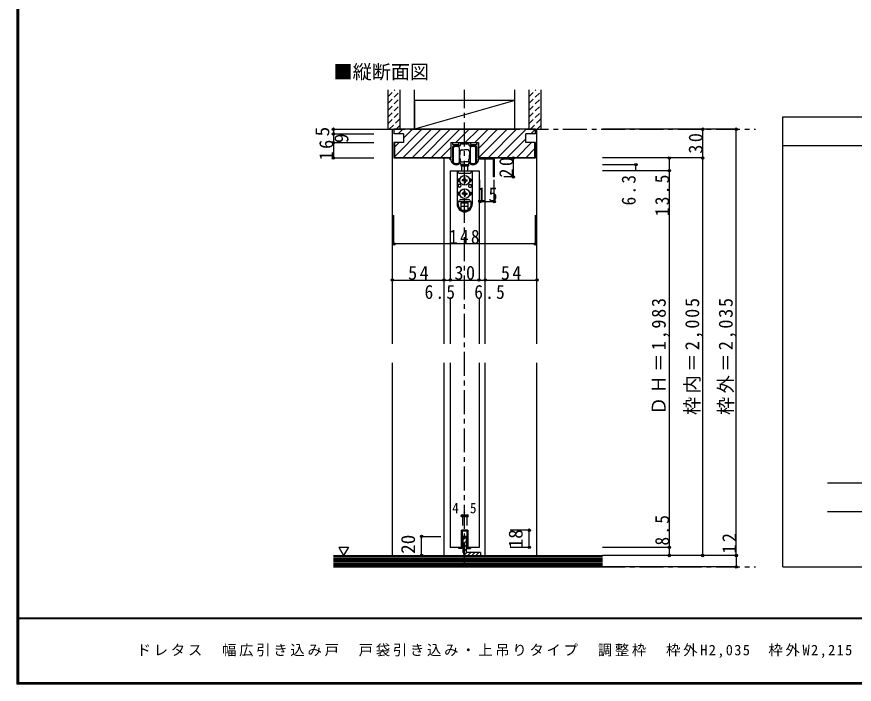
# Model space of a CAD drawing. Units: millimetres at full size, sheet at 1:5. Extents: x -973 to 977, y -718 to 696.
# Drawn here: x -973 to -98, y -701 to -2 of the extents above; entities that cross this region are included whole.
import ezdxf
from ezdxf.enums import TextEntityAlignment as Align

# ---------------------------------------------------------------- set-up
doc = ezdxf.new("R2010")
doc.units = ezdxf.units.MM
doc.header["$LTSCALE"] = 5
doc.header["$PDMODE"] = 32
doc.header["$PDSIZE"] = 2.5
doc.linetypes.add('CHAIN1', pattern=[8, 5, -1, 1, -1])
doc.linetypes.add('DASHED1', pattern=[1.8, 1.2, -0.6])
for name, color, linetype in [('0-1_通り芯', 4, 'CHAIN1'), ('0-2_柱', 3, 'Continuous'), ('0-3_仕上げ', 2, 'Continuous'), ('0-4_枠', 3, 'Continuous'), ('0-6_扉', 2, 'Continuous'), ('0-7_金物', 7, 'Continuous'), ('0-A_文字', 7, 'Continuous'), ('0-B_寸法', 7, 'Continuous'), ('0-C_ハッチ', 4, 'DASHED1'), ('1-3_仕上げ', 2, 'Continuous'), ('F-1_枠', 6, 'Continuous'), ('F-A_文字', 7, 'Continuous')]:
    doc.layers.add(name, color=color, linetype=linetype)
doc.styles.add('ＭＳ ゴシック', font='')
doc.styles.get('ＭＳ ゴシック').set_extended_font_data('MS Gothic')

msp = doc.modelspace()

# ---------------------------------------------------------------- linework, layer by layer
at = {"layer": '0-1_通り芯'}
for p, q in [((-505.02, -578.141), (-505.02, -79.141)), ((-642.203, -120.141), (-201.02, -120.141)), ((-642.203, -578.141), (-201.02, -578.141))]:
    msp.add_line(p, q, dxfattribs=at)
at = {"layer": '0-2_柱', "color": 7}
for p, q in [((-557.52, -120.141), (-557.52, -79.141)), ((-452.52, -120.141), (-452.52, -79.141)), ((-452.52, -90.141), (-557.52, -120.141))]:
    msp.add_line(p, q, dxfattribs=at)
at = {"layer": '0-2_柱'}
for p, q in [((-557.52, -90.141), (-557.52, -120.141)), ((-452.52, -90.141), (-557.52, -90.141)), ((-452.52, -120.141), (-452.52, -90.141)), ((-557.52, -120.141), (-452.52, -120.141))]:
    msp.add_line(p, q, dxfattribs=at)
at = {"layer": '0-3_仕上げ'}
for p, q in [((-585.02, -120.141), (-585.02, -79.141)), ((-572.52, -120.141), (-572.52, -79.141)), ((-437.52, -120.141), (-437.52, -79.141)), ((-425.02, -120.141), (-425.02, -79.141)), ((-585.02, -120.141), (-572.52, -120.141)), ((-437.52, -120.141), (-425.02, -120.141)), ((-642.203, -566.141), (-361.02, -566.141)), ((-642.203, -578.141), (-361.02, -578.141))]:
    msp.add_line(p, q, dxfattribs=at)
at = {"layer": '0-3_仕上げ', "color": 7}
for p, q in [((-642.203, -567.641), (-361.02, -567.641)), ((-642.203, -569.141), (-361.02, -569.141)), ((-642.203, -570.641), (-361.02, -570.641)), ((-642.203, -572.141), (-361.02, -572.141)), ((-642.203, -573.641), (-361.02, -573.641)), ((-642.203, -575.141), (-361.02, -575.141)), ((-642.203, -576.641), (-361.02, -576.641))]:
    msp.add_line(p, q, dxfattribs=at)
at = {"layer": '0-4_枠', "color": 4}
for p, q in [((-580.52, -120.141), (-579.02, -120.141)), ((-580.52, -344.641), (-580.52, -120.141)), ((-431.02, -120.141), (-429.52, -120.141)), ((-429.52, -344.641), (-429.52, -120.141)), ((-526.52, -344.641), (-526.52, -150.141)), ((-483.52, -344.641), (-483.52, -150.141)), ((-580.52, -566.141), (-580.52, -364.641)), ((-526.52, -566.141), (-526.52, -364.641)), ((-483.52, -566.141), (-483.52, -364.641)), ((-429.52, -566.141), (-429.52, -364.641))]:
    msp.add_line(p, q, dxfattribs=at)
at = {"layer": '0-4_枠'}
for p, q in [((-431.02, -120.141), (-579.02, -120.141)), ((-579.02, -120.141), (-579.02, -125.141)), ((-431.02, -125.141), (-431.02, -120.141)), ((-569.02, -125.141), (-579.02, -125.141)), ((-569.02, -125.141), (-569.02, -134.141)), ((-431.02, -125.141), (-441.02, -125.141)), ((-441.02, -134.141), (-441.02, -125.141)), ((-519.42, -134.141), (-490.62, -134.141)), ((-519.42, -134.141), (-519.42, -150.141)), ((-490.62, -134.141), (-490.62, -150.141)), ((-431.52, -149.641), (-431.52, -134.141)), ((-579.02, -150.141), (-519.42, -150.141)), ((-578.52, -149.641), (-519.42, -149.641)), ((-490.62, -149.641), (-431.52, -149.641)), ((-490.62, -150.141), (-431.02, -150.141))]:
    msp.add_line(p, q, dxfattribs=at)
for points in [[(-569.02, -134.141), (-579.02, -134.141), (-579.02, -150.141)], [(-578.52, -134.141), (-578.52, -139.663), (-578.52, -149.641)], [(-431.02, -150.141), (-431.02, -134.141), (-441.02, -134.141)]]:
    msp.add_lwpolyline(points, dxfattribs=at)
at = {"layer": '0-6_扉', "color": 6}
for p, q in [((-520.02, -163.641), (-520.02, -279.167)), ((-520.02, -296.246), (-520.02, -344.641)), ((-490.02, -296.246), (-490.02, -344.641)), ((-520.02, -364.641), (-520.02, -557.641)), ((-490.02, -364.641), (-490.02, -557.641)), ((-508.27, -539.641), (-508.27, -557.641)), ((-501.77, -539.641), (-508.27, -539.641)), ((-501.77, -539.641), (-501.77, -557.641)), ((-508.27, -557.641), (-520.02, -557.641)), ((-490.02, -557.641), (-501.77, -557.641))]:
    msp.add_line(p, q, dxfattribs=at)
msp.add_lwpolyline([(-520.02, -163.641), (-490.02, -163.641), (-490.02, -279.167)], dxfattribs=at)
at = {"layer": '0-7_金物'}
for p, q in [((-519.02, -150.141), (-519.02, -134.641)), ((-518.52, -134.141), (-518.32, -134.141)), ((-517.82, -134.641), (-517.82, -135.641)), ((-517.82, -139.641), (-517.82, -153.764)), ((-517.32, -136.141), (-511.67, -136.141)), ((-516.62, -155.141), (-516.62, -139.141)), ((-509.97, -137.641), (-515.82, -137.641)), ((-511.17, -135.641), (-511.17, -134.641)), ((-510.67, -134.141), (-499.37, -134.141)), ((-510.62, -139.141), (-510.62, -147.141)), ((-509.67, -135.941), (-509.67, -137.341)), ((-500.37, -137.341), (-500.37, -135.941)), ((-494.22, -137.641), (-500.07, -137.641)), ((-499.42, -139.141), (-499.42, -147.141)), ((-498.87, -134.641), (-498.87, -135.641)), ((-498.37, -136.141), (-492.72, -136.141)), ((-493.42, -155.141), (-493.42, -139.141)), ((-492.22, -135.641), (-492.22, -134.641)), ((-492.22, -153.764), (-492.22, -139.641)), ((-491.72, -134.141), (-491.52, -134.141)), ((-510.62, -143.141), (-510.32, -143.141)), ((-510.62, -144.641), (-510.12, -144.641)), ((-510.62, -147.141), (-510.62, -155.141)), ((-510.12, -143.341), (-510.32, -143.141)), ((-510.32, -144.641), (-510.12, -144.441)), ((-510.12, -143.141), (-510.12, -147.141)), ((-510.02, -143.141), (-510.12, -143.141)), ((-510.12, -151.141), (-510.12, -147.141)), ((-508.52, -141.641), (-505.02, -141.641)), ((-501.52, -141.641), (-505.02, -141.641)), ((-500.02, -143.141), (-499.92, -143.141)), ((-499.92, -143.141), (-499.92, -147.141)), ((-499.92, -143.341), (-499.72, -143.141)), ((-499.72, -144.641), (-499.92, -144.441)), ((-499.42, -144.641), (-499.92, -144.641)), ((-499.92, -151.141), (-499.92, -147.141)), ((-499.42, -143.141), (-499.72, -143.141)), ((-499.42, -147.141), (-499.42, -155.141)), ((-519.02, -150.141), (-520.42, -150.141)), ((-520.42, -151.341), (-519.02, -151.341)), ((-519.02, -153.607), (-519.02, -151.341)), ((-510.62, -149.641), (-510.12, -149.641)), ((-510.62, -151.141), (-510.32, -151.141)), ((-510.52, -155.641), (-510.52, -155.899)), ((-510.12, -149.841), (-510.32, -149.641)), ((-510.12, -150.941), (-510.32, -151.141)), ((-510.02, -151.141), (-510.12, -151.141)), ((-509.52, -153.141), (-509.52, -151.641)), ((-509.02, -157.441), (-509.02, -158.441)), ((-501.02, -157.441), (-509.02, -157.441)), ((-508.52, -154.141), (-505.02, -154.141)), ((-505.02, -157.141), (-508.52, -157.141)), ((-508.02, -157.141), (-508.02, -157.441)), ((-501.52, -154.141), (-505.02, -154.141)), ((-505.02, -157.141), (-501.52, -157.141)), ((-502.02, -157.141), (-502.02, -157.441)), ((-501.02, -157.441), (-501.02, -158.441)), ((-500.52, -153.141), (-500.52, -151.641)), ((-500.02, -151.141), (-499.92, -151.141)), ((-499.92, -149.841), (-499.72, -149.641)), ((-499.42, -149.641), (-499.92, -149.641)), ((-499.92, -150.941), (-499.72, -151.141)), ((-499.42, -151.141), (-499.72, -151.141)), ((-499.52, -155.899), (-499.52, -155.641)), ((-489.02, -150.141), (-489.02, -151.341)), ((-489.02, -150.141), (-474.02, -150.141)), ((-475.22, -151.341), (-489.02, -151.341)), ((-475.22, -151.341), (-475.22, -170.141)), ((-512.919, -163.641), (-512.919, -198.541)), ((-512.877, -163.641), (-497.077, -163.641)), ((-511.919, -163.641), (-511.919, -165.141)), ((-510.919, -166.141), (-499.119, -166.141)), ((-509.02, -158.441), (-501.02, -158.441)), ((-508.02, -163.641), (-508.02, -158.441)), ((-502.02, -158.441), (-502.02, -163.641)), ((-498.119, -163.641), (-498.119, -165.141)), ((-497.119, -163.641), (-497.119, -198.541)), ((-510.676, -171.641), (-512.519, -173.641)), ((-511.419, -173.641), (-512.519, -173.641)), ((-505.539, -173.122), (-507.469, -173.155)), ((-507.469, -173.155), (-507.469, -174.127)), ((-505.539, -174.161), (-507.469, -174.127)), ((-505.539, -173.122), (-505.505, -171.191)), ((-505.539, -174.161), (-505.505, -176.091)), ((-504.533, -171.191), (-505.505, -171.191)), ((-504.5, -173.122), (-504.533, -171.191)), ((-504.5, -174.161), (-504.533, -176.091)), ((-504.5, -173.122), (-502.569, -173.155)), ((-504.5, -174.161), (-502.569, -174.127)), ((-502.569, -174.127), (-502.569, -173.155)), ((-499.363, -171.641), (-497.519, -173.641)), ((-498.619, -173.641), (-497.519, -173.641)), ((-511.919, -178.141), (-511.919, -180.641)), ((-509.919, -178.141), (-511.919, -178.141)), ((-509.919, -180.641), (-511.919, -180.641)), ((-508.919, -179.141), (-508.919, -179.641)), ((-505.505, -176.091), (-504.533, -176.091)), ((-501.119, -179.141), (-501.119, -179.641)), ((-500.119, -178.141), (-498.119, -178.141)), ((-500.119, -180.641), (-498.119, -180.641)), ((-498.119, -178.141), (-498.119, -180.641)), ((-510.676, -185.641), (-512.519, -187.641)), ((-511.419, -187.641), (-512.519, -187.641)), ((-505.539, -187.122), (-507.469, -187.155)), ((-507.469, -187.155), (-507.469, -188.127)), ((-505.539, -188.161), (-507.469, -188.127)), ((-505.539, -187.122), (-505.505, -185.191)), ((-505.539, -188.161), (-505.505, -190.091)), ((-504.533, -185.191), (-505.505, -185.191)), ((-505.505, -190.091), (-504.533, -190.091)), ((-504.5, -187.122), (-504.533, -185.191)), ((-504.5, -188.161), (-504.533, -190.091)), ((-504.5, -187.122), (-502.569, -187.155)), ((-504.5, -188.161), (-502.569, -188.127)), ((-502.569, -188.127), (-502.569, -187.155)), ((-499.363, -185.641), (-497.519, -187.641)), ((-498.619, -187.641), (-497.519, -187.641)), ((-511.919, -198.541), (-511.919, -196.141)), ((-511.419, -195.641), (-498.619, -195.641)), ((-509.419, -193.641), (-500.619, -193.641)), ((-508.519, -197.141), (-501.519, -197.141)), ((-508.519, -204.488), (-508.519, -197.141)), ((-508.519, -200.641), (-501.519, -200.641)), ((-501.519, -204.488), (-501.519, -197.141)), ((-498.119, -198.541), (-498.119, -196.141)), ((-508.048, -204.741), (-501.991, -204.741)), ((-508.27, -557.641), (-508.27, -539.641)), ((-508.27, -539.641), (-501.77, -539.641)), ((-507.27, -558.641), (-507.27, -540.641)), ((-502.77, -540.641), (-507.27, -540.641)), ((-502.77, -540.641), (-502.77, -558.641)), ((-501.77, -539.641), (-501.77, -557.641)), ((-511.27, -557.641), (-508.27, -557.641)), ((-511.27, -558.641), (-511.27, -557.641)), ((-507.27, -558.641), (-511.27, -558.641)), ((-502.77, -558.641), (-498.77, -558.641)), ((-501.77, -557.641), (-498.77, -557.641)), ((-498.77, -557.641), (-498.77, -558.641))]:
    msp.add_line(p, q, dxfattribs=at)
at = {"layer": '0-7_金物', "color": 3}
for p, q in [((-503.52, -546.141), (-506.52, -546.141)), ((-506.52, -563.141), (-506.52, -546.141)), ((-503.52, -546.141), (-503.52, -563.141)), ((-488.52, -563.141), (-503.52, -563.141)), ((-503.52, -566.141), (-488.52, -566.141)), ((-488.52, -563.141), (-488.52, -566.141))]:
    msp.add_line(p, q, dxfattribs=at)
at = {"layer": '0-7_金物'}
for points in [[(-500.67, -135.641), (-504.72, -135.641), (-505.02, -135.341), (-505.32, -135.641), (-509.37, -135.641)], [(-491.02, -134.641), (-491.02, -150.141), (-489.62, -150.141)], [(-489.62, -151.341), (-491.02, -151.341), (-491.02, -153.607)], [(-474.02, -150.141), (-474.02, -170.141), (-475.22, -170.141)]]:
    msp.add_lwpolyline(points, dxfattribs=at)
for centre in [(-505.019, -173.641), (-505.019, -187.641)]:
    msp.add_circle(centre, 5, dxfattribs=at)
for centre, radius, start, end in [((-518.52, -134.641), 0.5, 90, 180), ((-518.32, -134.641), 0.5, 360, 90), ((-517.32, -135.641), 0.5, 180, 270), ((-515.82, -139.641), 2, 90, 180), ((-513.62, -143.141), 5, 53.1301, 126.8699), ((-511.67, -135.641), 0.5, 270, 0), ((-510.67, -134.641), 0.5, 90, 180), ((-509.97, -137.341), 0.3, 270, 360), ((-509.37, -135.941), 0.3, 90, 180), ((-500.67, -135.941), 0.3, 0, 90), ((-500.07, -137.341), 0.3, 180, 270), ((-496.42, -143.141), 5, 53.1301, 126.8699), ((-499.37, -134.641), 0.5, 0, 90), ((-498.37, -135.641), 0.5, 180, 270), ((-494.22, -139.641), 2, 0, 90), ((-492.72, -135.641), 0.5, 270, 360), ((-491.72, -134.641), 0.5, 90, 180), ((-491.52, -134.641), 0.5, 0, 90), ((-510.02, -142.641), 0.5, 270, 0), ((-508.52, -142.641), 1, 90, 180), ((-501.52, -142.641), 1, 0, 90), ((-500.02, -142.641), 0.5, 180, 270), ((-520.42, -150.741), 0.6, 90, 270), ((-517.02, -153.607), 2, 180, 215.95057), ((-513.62, -151.141), 6.2, 215.95057, 293.81884), ((-517.52, -153.764), 0.3, 180, 213.92311), ((-513.62, -151.141), 5, 213.92311, 301.89079), ((-513.62, -151.141), 5, 233.1301, 306.8699), ((-511.52, -155.899), 1, 293.81884, 0), ((-510.82, -155.641), 0.3, 360, 121.89079), ((-511.52, -156.141), 2, 0, 63.25632), ((-510.02, -151.641), 0.5, 0, 90), ((-508.52, -153.141), 1, 180, 270), ((-508.52, -156.141), 1, 180, 270), ((-501.52, -153.141), 1, 270, 0), ((-501.52, -156.141), 1, 270, 0), ((-500.02, -151.641), 0.5, 90, 180), ((-498.52, -156.141), 2, 116.74368, 180), ((-499.22, -155.641), 0.3, 58.10921, 180), ((-498.52, -155.899), 1, 180, 246.18116), ((-496.42, -151.141), 5, 233.1301, 306.8699), ((-496.42, -151.141), 5, 238.10921, 326.07689), ((-496.42, -151.141), 6.2, 246.18116, 324.04943), ((-492.52, -153.764), 0.3, 326.07689, 360), ((-493.02, -153.607), 2, 324.04943, 360), ((-489.62, -150.741), 0.6, 270, 90), ((-510.919, -165.141), 1, 180, 270), ((-499.119, -165.141), 1, 270, 0), ((-505.019, -173.641), 6.4, 167.82427, 198.20996), ((-505.019, -173.641), 6.4, 341.79004, 12.17573), ((-509.919, -179.141), 1, 0, 90), ((-509.919, -179.641), 1, 270, 0), ((-500.119, -179.141), 1, 90, 180), ((-500.119, -179.641), 1, 180, 270), ((-505.019, -187.641), 6.4, 167.82427, 198.20996), ((-505.019, -187.641), 6.4, 341.79004, 12.17573), ((-505.019, -198.741), 7.9, 180, 0), ((-511.419, -196.141), 0.5, 90, 180), ((-505.019, -198.541), 6.9, 180, 0), ((-511.419, -194.641), 1, 270, 0), ((-509.419, -194.641), 1, 90, 180), ((-500.619, -194.641), 1, 0, 90), ((-498.619, -194.641), 1, 180, 270), ((-498.619, -196.141), 0.5, 0, 90)]:
    msp.add_arc(centre, radius, start, end, dxfattribs=at)
at = {"layer": '0-7_金物', "color": 3}
msp.add_arc((-503.52, -563.141), 3, 180, 270, dxfattribs=at)
at = {"layer": '0-A_文字', "color": 3}
for p, q in [((-172.203, -578.141), (-172.203, -107.116)), ((-172.203, -107.116), (362.797, -107.116)), ((-172.203, -137.116), (362.797, -137.116)), ((-172.203, -578.141), (362.797, -578.141))]:
    msp.add_line(p, q, dxfattribs=at)
at = {"layer": '0-A_文字'}
for p, q in [((-636.638, -557.328), (-626.638, -557.328)), ((-636.638, -557.328), (-631.638, -565.988)), ((-626.638, -557.328), (-631.638, -565.988))]:
    msp.add_line(p, q, dxfattribs=at)
at = {"layer": '0-B_寸法', "color": 4}
for p, q in [((-642.203, -120.141), (-642.203, -125.141)), ((-642.203, -120.141), (-600.02, -120.141)), ((-221.02, -120.141), (-361.02, -120.141)), ((-256.02, -150.141), (-256.02, -120.141)), ((-221.02, -566.141), (-221.02, -120.141)), ((-642.203, -125.141), (-600.02, -125.141)), ((-642.203, -125.141), (-642.203, -134.141)), ((-642.203, -134.141), (-600.02, -134.141)), ((-642.203, -134.141), (-642.203, -150.141)), ((-642.203, -150.141), (-600.02, -150.141)), ((-454.02, -150.141), (-464.02, -150.141)), ((-454.02, -170.141), (-454.02, -150.141)), ((-256.02, -150.141), (-361.02, -150.141)), ((-326.02, -157.341), (-361.02, -157.341)), ((-326.02, -163.641), (-326.02, -157.341)), ((-291.02, -150.141), (-291.02, -557.641)), ((-256.02, -566.141), (-256.02, -150.141)), ((-291.02, -163.641), (-361.02, -163.641)), ((-489.02, -195.856), (-489.02, -172.987)), ((-474.02, -195.856), (-474.02, -172.987)), ((-454.02, -170.141), (-464.02, -170.141)), ((-489.02, -195.856), (-474.02, -195.856)), ((-579.02, -240.141), (-579.02, -210.141)), ((-431.02, -240.141), (-431.02, -210.141)), ((-431.02, -240.141), (-579.02, -240.141)), ((-580.52, -277.93), (-526.52, -277.93)), ((-526.52, -277.93), (-520.02, -277.93)), ((-520.02, -277.93), (-490.02, -277.93)), ((-490.02, -277.93), (-483.52, -277.93)), ((-483.52, -277.93), (-429.52, -277.93)), ((-507.27, -524.641), (-507.27, -534.641)), ((-507.27, -524.641), (-502.77, -524.641)), ((-502.77, -524.641), (-502.77, -534.641)), ((-437.52, -539.641), (-457.52, -539.641)), ((-437.52, -557.641), (-437.52, -539.641)), ((-550.02, -566.141), (-550.02, -546.141)), ((-550.02, -546.141), (-530.02, -546.141)), ((-437.52, -557.641), (-457.52, -557.641)), ((-291.02, -557.641), (-361.02, -557.641)), ((-291.02, -557.641), (-291.02, -566.141)), ((-550.02, -566.141), (-530.02, -566.141)), ((-221.02, -566.141), (-361.02, -566.141)), ((-221.02, -566.141), (-221.02, -578.141)), ((-221.02, -578.141), (-361.02, -578.141))]:
    msp.add_line(p, q, dxfattribs=at)
at = {"layer": '0-B_寸法'}
for p in [(-642.203, -120.141), (-256.02, -120.141), (-221.02, -120.141), (-642.203, -125.141), (-642.203, -134.141), (-642.203, -150.141), (-454.02, -150.141), (-326.02, -157.341), (-291.02, -150.141), (-256.02, -150.141), (-291.02, -163.641), (-454.02, -170.141), (-489.02, -195.856), (-474.02, -195.856), (-579.02, -240.141), (-431.02, -240.141), (-580.52, -277.93), (-526.52, -277.93), (-520.02, -277.93), (-490.02, -277.93), (-483.52, -277.93), (-429.52, -277.93), (-507.27, -524.641), (-502.77, -524.641), (-437.52, -539.641), (-550.02, -546.141), (-437.52, -557.641), (-291.02, -557.641), (-550.02, -566.141), (-291.02, -566.141), (-256.02, -566.141), (-221.02, -566.141), (-221.02, -578.141)]:
    msp.add_point(p, dxfattribs=at)
at = {"layer": '0-C_ハッチ'}
for p, q in [((-585.02, -85.991), (-578.17, -79.141)), ((-585.02, -93.062), (-572.52, -80.562)), ((-437.52, -85.991), (-430.67, -79.141)), ((-437.52, -93.062), (-425.02, -80.562)), ((-585.02, -100.133), (-572.52, -87.633)), ((-585.02, -107.204), (-572.52, -94.704)), ((-437.52, -100.133), (-425.02, -87.633)), ((-437.52, -107.204), (-425.02, -94.704)), ((-585.02, -114.275), (-572.52, -101.775)), ((-437.52, -114.275), (-425.02, -101.775)), ((-583.815, -120.141), (-572.52, -108.846)), ((-436.315, -120.141), (-425.02, -108.846)), ((-576.744, -120.141), (-572.52, -115.917)), ((-429.244, -120.141), (-425.02, -115.917))]:
    msp.add_line(p, q, dxfattribs=at)
at = {"layer": '0-C_ハッチ', "linetype": 'Continuous'}
for p, q in [((-578.52, -148.907), (-549.754, -120.141)), ((-574.553, -125.141), (-569.553, -120.141)), ((-569.355, -149.641), (-539.855, -120.141)), ((-569.02, -129.507), (-559.654, -120.141)), ((-559.455, -149.641), (-529.955, -120.141)), ((-549.556, -149.641), (-520.056, -120.141)), ((-539.656, -149.641), (-510.156, -120.141)), ((-514.257, -134.141), (-500.257, -120.141)), ((-504.357, -134.141), (-490.357, -120.141)), ((-494.458, -134.141), (-480.458, -120.141)), ((-490.62, -140.203), (-470.558, -120.141)), ((-490.159, -149.641), (-460.659, -120.141)), ((-450.759, -120.141), (-480.259, -149.641)), ((-440.86, -120.141), (-470.36, -149.641)), ((-435.96, -125.141), (-431.02, -120.201)), ((-441.02, -130.201), (-460.46, -149.641)), ((-578.52, -139.007), (-573.654, -134.141)), ((-529.757, -149.641), (-519.42, -139.305)), ((-450.561, -149.641), (-435.061, -134.141)), ((-440.661, -149.641), (-431.52, -140.5)), ((-519.857, -149.641), (-519.42, -149.204)), ((-506.52, -549.787), (-503.52, -546.787)), ((-506.52, -554.029), (-503.52, -551.029)), ((-506.52, -558.272), (-503.52, -555.272)), ((-506.52, -562.515), (-503.52, -559.515)), ((-505.311, -565.548), (-502.904, -563.141)), ((-501.662, -566.141), (-498.662, -563.141)), ((-497.419, -566.141), (-494.419, -563.141)), ((-493.176, -566.141), (-490.176, -563.141)), ((-488.934, -566.141), (-488.521, -565.729))]:
    msp.add_line(p, q, dxfattribs=at)
at = {"layer": '1-3_仕上げ'}
for p, q in [((-125.709, -490.059), (314.785, -490.059)), ((-125.709, -520.059), (314.785, -520.059))]:
    msp.add_line(p, q, dxfattribs=at)
at = {"layer": 'F-1_枠'}
for p, q in [((-973.347, 695.833), (-973.347, -700.833)), ((-972.514, 695.833), (-972.514, -700.833)), ((-971.68, 695.833), (-971.68, -700.833)), ((976.653, -631.667), (-973.347, -631.667)), ((976.653, -632.5), (-973.347, -632.5)), ((976.653, -699.167), (-973.347, -699.167)), ((976.653, -700), (-973.347, -700)), ((976.653, -700.833), (-973.347, -700.833))]:
    msp.add_line(p, q, dxfattribs=at)

# ---------------------------------------------------------------- texts
at = {"layer": '0-A_文字', "style": 'ＭＳ ゴシック'}
msp.add_text('■縦断面図', height=14.66, dxfattribs=at).set_placement((-642.203, -71.961), align=Align.BOTTOM_LEFT)
at = {"layer": '0-B_寸法', "style": 'ＭＳ ゴシック'}
for s, p in [('5', (-642.203, -127.641)), ('9', (-622.203, -134.641)), ('18', (-440.02, -558.641)), ('20', (-552.52, -564.348))]:
    msp.add_text(s, height=14.66, rotation=90, dxfattribs=at).set_placement(p, align=Align.BOTTOM_LEFT)
at = {"layer": '0-B_寸法', "char_height": 14.66, "attachment_point": 7, "rotation": 90, "style": 'ＭＳ ゴシック'}
for s, insert in [('\\T1.27;\\W0.95;30', (-256.02, -145.766)), ('\\T1.27;\\W0.95;16', (-642.203, -152.766)), ('\\T1.27;\\W0.95;20', (-454.02, -170.766)), ('\\T1.27;\\W0.9;6.3', (-326.02, -199.865)), ('\\T1.28;\\W0.9;13.5', (-291.02, -211.115)), ('\\T1.19;\\W0.95;ＤＨ＝1,983', (-291.02, -419.141)), ('\\T1.19;\\W0.95;枠内＝2,005', (-256.02, -419.141)), ('\\T1.19;\\W0.95;枠外＝2,035', (-221.02, -419.141)), ('\\T1.27;\\W0.9;8.5', (-291.02, -555.641)), ('\\T1.27;\\W0.95;12', (-221.02, -564.141))]:
    msp.add_mtext(s, dxfattribs=dict(at, insert=insert))
at = {"layer": '0-B_寸法', "attachment_point": 7, "style": 'ＭＳ ゴシック'}
for s, insert, char_height in [('\\T1.27;\\W0.95;15', (-492.145, -195.856), 14.66), ('\\T1.27;\\W0.9;148', (-521.27, -240.141), 14.66), ('\\T1.27;\\W0.95;54', (-564.145, -277.93), 14.66), ('\\T1.27;\\W0.95;30', (-515.645, -277.93), 14.66), ('\\T1.27;\\W0.95;54', (-467.145, -277.93), 14.66), ('\\T1.27;\\W0.9;6.5', (-546.894, -297.93), 14.66), ('\\T1.27;\\W0.9;6.5', (-494.907, -297.93), 14.66), ('\\T1.38;\\W0.9;4.5', (-518.02, -522.141), 11)]:
    msp.add_mtext(s, dxfattribs=dict(at, insert=insert, char_height=char_height))
at = {"layer": 'F-A_文字', "insert": (-847.938, -673.333), "char_height": 11, "attachment_point": 7, "style": 'ＭＳ ゴシック'}
msp.add_mtext('\\T1.19;ドレタス\u3000幅広引き込み戸\u3000戸袋引き込み・上吊りタイプ\u3000調整枠\u3000枠外H2,035\u3000枠外W2,215', dxfattribs=at)

doc.saveas('drawing.dxf')
